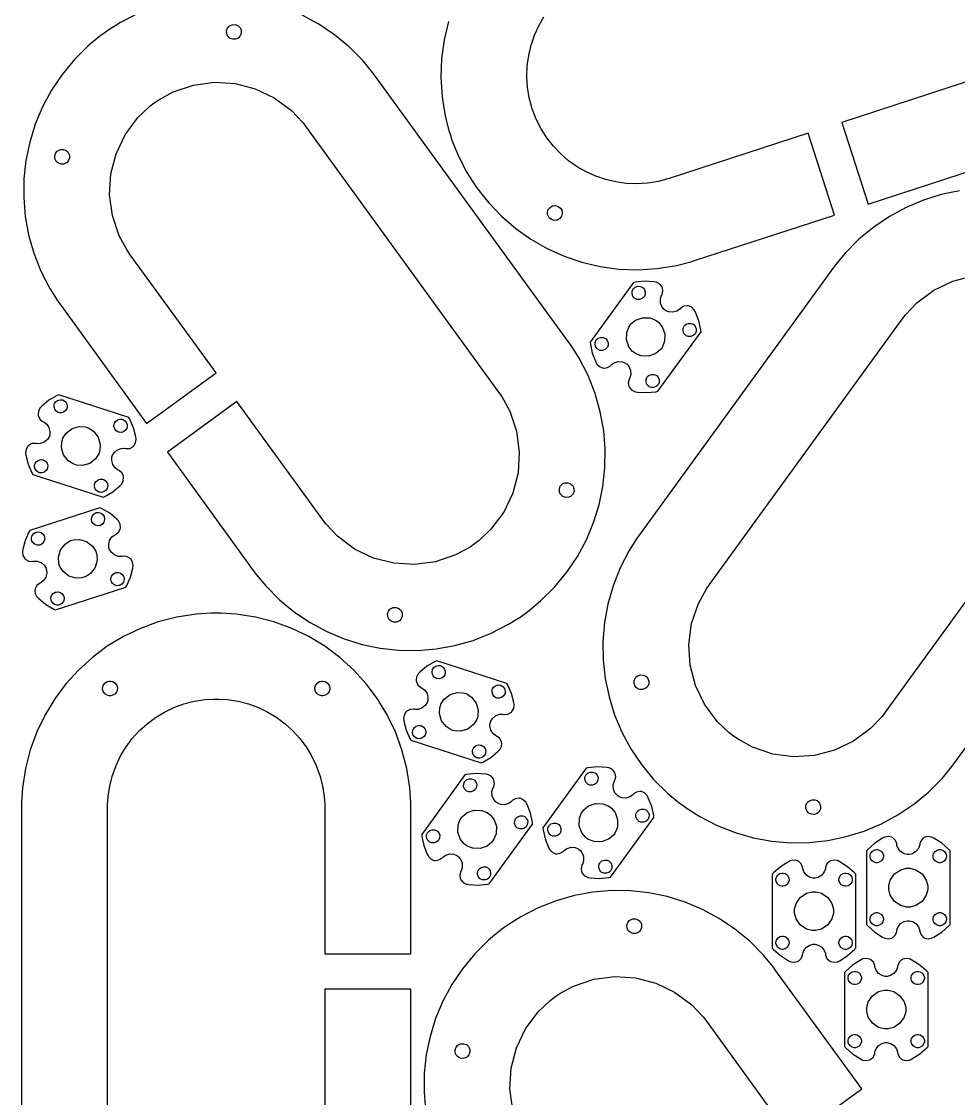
# Model space of a CAD drawing. Extents: x 0 to 47.8, y 0 to 94.9.
# Drawn here: x 0 to 13.24, y 57.05 to 72.27 of the extents above; entities that cross this region are included whole.
import ezdxf

# ---------------------------------------------------------------- set-up
doc = ezdxf.new("R2010")
doc.units = 0
doc.layers.get('0').update_dxf_attribs({"linetype": 'CONTINUOUS'})

msp = doc.modelspace()

# ---------------------------------------------------------------- linework, layer by layer
at = {"color": 0}
for points in [[(1.64404, 72.3793), (1.39865, 72.2525), (1.21973, 72.14), (1.16287, 72.0987), (1.10601, 72.0574), (0.943739, 71.9219), (0.747342, 71.7278), (0.573947, 71.5181), (0.423882, 71.2947), (0.297472, 71.0597), (0.195042, 70.815), (0.116808, 70.5625), (0.063151, 70.3042), (0.034342, 70.0418), (0.030707, 69.7775), (0.052517, 69.5131), (0.100152, 69.2506), (0.173828, 68.9918), (0.273926, 68.7387), (0.400717, 68.4933), (0.513183, 68.3144), (0.554525, 68.2575), (1.76828, 66.5868), (2.75125, 67.3011), (1.53749, 68.9717), (1.49203, 69.0343), (1.38086, 69.2403), (1.28385, 69.526), (1.24506, 69.8201), (1.26318, 70.114), (1.33681, 70.3993), (1.46457, 70.6669), (1.64507, 70.9088), (1.81446, 71.0703), (1.87706, 71.1157), (1.93961, 71.1612), (2.14561, 71.2724), (2.43132, 71.3693), (2.72542, 71.4082), (3.01942, 71.39), (3.30458, 71.3164), (3.57232, 71.1886), (3.81407, 71.0082), (3.97569, 70.8388), (4.02115, 70.7761), (6.74257, 67.0304), (6.78797, 66.9679), (6.89914, 66.7618), (6.99615, 66.4763), (7.03494, 66.1821), (7.01682, 65.8881), (6.94319, 65.6029), (6.81543, 65.3351), (6.63493, 65.0935), (6.46556, 64.9318), (6.403, 64.8864), (6.34044, 64.841), (6.13439, 64.7297), (5.84868, 64.6328), (5.55458, 64.594), (5.26064, 64.6121), (4.97542, 64.6857), (4.70768, 64.8135), (4.46593, 64.994), (4.30431, 65.1633), (4.2589, 65.226), (4.2589, 65.226), (3.04514, 66.8965), (2.06218, 66.1824), (3.27593, 64.5118), (3.31722, 64.4549), (3.45269, 64.2926), (3.64686, 64.0963), (3.85661, 63.9229), (4.07992, 63.7728), (4.31494, 63.6464), (4.55963, 63.5439), (4.81218, 63.4657), (5.07053, 63.4121), (5.33285, 63.3832), (5.59717, 63.3796), (5.86154, 63.4014), (6.12414, 63.449), (6.38286, 63.5228), (6.6359, 63.6228), (6.88129, 63.7496), (7.06028, 63.8621), (7.11714, 63.9033), (7.17399, 63.9447), (7.33621, 64.0801), (7.53267, 64.2743), (7.70606, 64.4842), (7.85607, 64.7074), (7.98247, 64.9424), (8.08496, 65.1871), (8.16319, 65.4396), (8.21685, 65.6979), (8.24567, 65.9603), (8.24929, 66.2246), (8.22749, 66.489), (8.17985, 66.7515), (8.10618, 67.0104), (8.00608, 67.2633), (7.87929, 67.5087), (7.76682, 67.6878), (7.72553, 67.7446), (5.00412, 71.4903), (4.96278, 71.5472), (4.82731, 71.7094), (4.63314, 71.9058), (4.42339, 72.0793), (4.20008, 72.2293), (3.96506, 72.3557)], [(6.03347, 72.2667), (5.97254, 72.0085), (5.93668, 71.744), (5.92681, 71.4751), (5.94379, 71.2036), (5.98856, 70.9311), (6.04021, 70.7261), (6.06196, 70.6592), (6.08365, 70.5924), (6.16233, 70.3962), (6.28635, 70.1494), (6.43224, 69.9197), (6.59825, 69.7081), (6.78267, 69.5151), (6.98372, 69.3421), (7.19971, 69.1897), (7.42888, 69.0588), (7.66943, 68.9504), (7.91971, 68.8651), (8.17796, 68.8043), (8.44233, 68.7683), (8.71121, 68.7585), (8.98281, 68.7756), (9.25538, 68.8203), (9.46035, 68.8719), (9.52718, 68.8936), (11.4911, 69.5318), (11.1157, 70.6872), (9.15175, 70.0492), (9.11442, 70.0371), (9, 70.0082), (8.84788, 69.9832), (8.69624, 69.9737), (8.54617, 69.9793), (8.3986, 69.9993), (8.25444, 70.0333), (8.11475, 70.0808), (7.98047, 70.1414), (7.8526, 70.2144), (7.73199, 70.2994), (7.61979, 70.3961), (7.51682, 70.5038), (7.42415, 70.6219), (7.34272, 70.7501), (7.27349, 70.8879), (7.2296, 70.9974), (7.2175, 71.0347), (7.20535, 71.0719), (7.17649, 71.1864), (7.15153, 71.3386), (7.14204, 71.4901), (7.14757, 71.6403), (7.16758, 71.7878), (7.20156, 71.9319), (7.24908, 72.0717), (7.30963, 72.206), (7.38271, 72.3339)], [(13.5551, 71.4799), (11.5912, 70.8418), (11.9666, 69.6863), (13.9306, 70.3244)], [(13.2571, 69.8739), (12.9987, 69.8203), (12.7462, 69.7421), (12.5015, 69.6396), (12.2665, 69.5132), (12.0432, 69.3631), (11.8334, 69.1897), (11.6393, 68.9933), (11.5038, 68.831), (11.4625, 68.7742), (8.74104, 65.0283), (8.69971, 64.9715), (8.58724, 64.7926), (8.46044, 64.5472), (8.3604, 64.2942), (8.28668, 64.0354), (8.2391, 63.7728), (8.21724, 63.5085), (8.22086, 63.2442), (8.24968, 62.9818), (8.30333, 62.7235), (8.38157, 62.471), (8.48406, 62.2263), (8.61046, 61.9913), (8.76053, 61.7679), (8.93386, 61.5582), (9.13032, 61.364), (9.29254, 61.2285), (9.34944, 61.1872), (9.40631, 61.1458), (9.58524, 61.0335), (9.83062, 60.9067), (10.0837, 60.8065), (10.3424, 60.7329), (10.605, 60.6853), (10.8694, 60.6635), (11.1337, 60.6671), (11.3961, 60.6958), (11.6544, 60.7494), (11.907, 60.8278), (12.1516, 60.9303), (12.3866, 61.0567), (12.6099, 61.2067), (12.8197, 61.38), (13.0139, 61.5765), (13.1493, 61.7387), (13.1907, 61.7956), (14.4044, 63.4662)], [(13.4215, 64.1803), (12.2077, 62.5097), (12.1622, 62.4472), (12.0006, 62.2778), (11.7589, 62.0972), (11.4912, 61.9694), (11.2059, 61.8958), (10.912, 61.8778), (10.6179, 61.9165), (10.3322, 62.0136), (10.1262, 62.1247), (10.0636, 62.1701), (10.001, 62.2156), (9.83165, 62.3772), (9.65115, 62.619), (9.52339, 62.8867), (9.44976, 63.1719), (9.43164, 63.4658), (9.47038, 63.76), (9.56739, 64.0457), (9.67854, 64.2517), (9.72401, 64.3143), (12.4455, 68.06), (12.4909, 68.1225), (12.6525, 68.2919), (12.8943, 68.4725), (13.162, 68.6001), (13.4472, 68.6739)], [(1.21549, 56.5283), (1.21549, 61.1583), (1.21549, 61.1976), (1.22342, 61.3153), (1.24664, 61.4678), (1.28445, 61.6149), (1.3361, 61.7558), (1.40072, 61.8901), (1.4776, 62.0167), (1.56597, 62.1349), (1.66504, 62.2437), (1.77403, 62.3429), (1.89225, 62.4312), (2.01878, 62.5082), (2.153, 62.5728), (2.294, 62.6244), (2.44108, 62.6622), (2.59353, 62.6854), (2.71121, 62.6933), (2.75049, 62.6933), (2.78971, 62.6933), (2.90739, 62.6854), (3.05985, 62.6622), (3.20692, 62.6244), (3.34799, 62.5728), (3.48215, 62.5082), (3.60867, 62.4312), (3.72689, 62.3429), (3.83589, 62.2437), (3.93494, 62.1349), (4.02333, 62.0167), (4.10021, 61.8901), (4.16482, 61.7558), (4.21647, 61.6149), (4.25429, 61.4678), (4.2775, 61.3153), (4.28549, 61.1976), (4.28549, 61.1583), (4.28549, 61.1583), (4.28549, 59.0933), (5.50049, 59.0933), (5.50049, 61.1583), (5.50049, 61.2286), (5.48628, 61.4396), (5.44461, 61.7126), (5.37685, 61.9761), (5.28435, 62.2288), (5.16857, 62.4692), (5.03082, 62.696), (4.8725, 62.9076), (4.69499, 63.1029), (4.49972, 63.2804), (4.28803, 63.4387), (4.06125, 63.5765), (3.82086, 63.6922), (3.56819, 63.7847), (3.30469, 63.8525), (3.03162, 63.8942), (2.82075, 63.9083), (2.75049, 63.9083), (2.68018, 63.9083), (2.46929, 63.8942), (2.19624, 63.8525), (1.93267, 63.7847), (1.68001, 63.6922), (1.43961, 63.5765), (1.21289, 63.4387), (1.00119, 63.2804), (0.805881, 63.1029), (0.628418, 62.9076), (0.470107, 62.696), (0.332357, 62.4692), (0.216581, 62.2288), (0.124078, 61.9761), (0.056315, 61.7126), (0.014649, 61.4396), (0.000488, 61.2286), (0.000488, 61.1583), (0.000488, 56.5283)], [(6.94151, 56.8908), (6.90272, 57.185), (6.92085, 57.4789), (6.99447, 57.764), (7.12224, 58.0318), (7.30274, 58.2736), (7.47211, 58.4351), (7.53472, 58.4806), (7.59728, 58.5261), (7.80328, 58.6372), (8.08897, 58.7342), (8.38308, 58.7731), (8.67708, 58.7549), (8.96224, 58.6812), (9.22999, 58.5535), (9.47174, 58.3731), (9.63336, 58.2036), (9.67882, 58.141), (9.67882, 58.141), (10.8926, 56.4704), (11.8755, 57.1846), (10.6618, 58.8551), (10.6204, 58.9121), (10.485, 59.0743), (10.2908, 59.2707), (10.0811, 59.4442), (9.85775, 59.5942), (9.62272, 59.7206), (9.37804, 59.8231), (9.12549, 59.9013), (8.86714, 59.9549), (8.60482, 59.9838), (8.3405, 59.9874), (8.07611, 59.9656), (7.81353, 59.9179), (7.55479, 59.8443), (7.30176, 59.7442), (7.05637, 59.6174), (6.87744, 59.5049), (6.82058, 59.4636), (6.76372, 59.4222), (6.60146, 59.2868), (6.405, 59.0926), (6.23161, 58.8829), (6.0816, 58.6596), (5.95518, 58.4246), (5.85271, 58.1799), (5.77447, 57.9274), (5.72081, 57.6689), (5.692, 57.4067), (5.68837, 57.1424), (5.71018, 56.8779)], [(5.50049, 56.5283), (5.50049, 58.5933), (4.28549, 58.5933), (4.28549, 56.5283)]]:
    msp.add_lwpolyline(points, dxfattribs=at)
for points in [[(2.91749, 72.0571), (2.91146, 72.0654), (2.90007, 72.095), (2.89865, 72.1353), (2.91243, 72.1731), (2.9324, 72.1978), (2.94069, 72.2037), (2.94894, 72.2097), (2.97857, 72.2211), (3.01882, 72.2225), (3.05664, 72.2087), (3.08132, 72.1887), (3.08735, 72.1806), (3.09332, 72.1722), (3.10465, 72.1426), (3.10607, 72.1024), (3.09233, 72.0646), (3.07238, 72.0399), (3.06413, 72.0339), (3.05583, 72.0279), (3.02621, 72.0165), (2.98594, 72.0151), (2.94814, 72.0289), (2.92344, 72.0489), (2.91749, 72.0571)], [(0.490397, 70.2937), (0.484375, 70.3021), (0.473036, 70.3317), (0.471625, 70.3718), (0.485406, 70.4097), (0.505371, 70.4344), (0.513618, 70.4404), (0.521864, 70.4464), (0.55154, 70.4578), (0.591743, 70.4592), (0.629611, 70.4454), (0.654297, 70.4254), (0.660319, 70.4172), (0.666287, 70.4089), (0.677626, 70.3793), (0.679036, 70.339), (0.665256, 70.3012), (0.645344, 70.2765), (0.637099, 70.2704), (0.628797, 70.2644), (0.599175, 70.2532), (0.558919, 70.2518), (0.521104, 70.2656), (0.496365, 70.2854), (0.490397, 70.2937)], [(7.57081, 69.4619), (7.56108, 69.4587), (7.52935, 69.4571), (7.49067, 69.4682), (7.45899, 69.4931), (7.44168, 69.5196), (7.43853, 69.5293), (7.43533, 69.539), (7.43371, 69.5707), (7.44476, 69.6094), (7.46957, 69.6411), (7.49621, 69.6585), (7.50592, 69.6617), (7.51563, 69.6647), (7.54731, 69.6664), (7.58604, 69.6553), (7.61774, 69.6306), (7.6351, 69.6039), (7.63824, 69.5942), (7.64139, 69.5844), (7.64301, 69.5528), (7.63189, 69.5142), (7.6071, 69.4824), (7.58051, 69.465), (7.57081, 69.4619)], [(8.59147, 67.2204), (8.58649, 67.2117), (8.57525, 67.1638), (8.58262, 67.1151), (8.58692, 67.106), (8.59115, 67.0968), (8.62369, 67.06), (8.66754, 67.0376), (8.67751, 67.0358), (8.70356, 67.0311), (8.83501, 67.0229), (8.9661, 67.036), (8.99197, 67.0417), (9.60428, 67.8844), (9.60178, 67.9108), (9.57363, 68.0396), (9.52522, 68.1621), (9.51264, 68.1853), (9.50782, 68.1942), (9.4731, 68.2292), (9.428, 68.2486), (9.41797, 68.2499), (9.40793, 68.2511), (9.35943, 68.2431), (9.31733, 68.2176), (9.31054, 68.2101), (9.30063, 68.1993), (9.26269, 68.1742), (9.20697, 68.1582), (9.14908, 68.1626), (9.10699, 68.1797), (9.09511, 68.1883), (9.08317, 68.1971), (9.05399, 68.2319), (9.03179, 68.2854), (9.02979, 68.3435), (9.04199, 68.3872), (9.04926, 68.4), (9.05419, 68.4088), (9.06537, 68.4567), (9.05806, 68.5053), (9.05382, 68.5144), (9.04953, 68.5236), (9.01699, 68.5606), (8.97314, 68.5828), (8.96322, 68.5846), (8.93718, 68.5893), (8.80561, 68.5975), (8.67453, 68.5844), (8.64871, 68.5786), (8.03646, 67.736), (8.03896, 67.7096), (8.06706, 67.581), (8.1154, 67.4583), (8.12804, 67.4351), (8.13282, 67.4262), (8.16754, 67.3914), (8.21268, 67.3718), (8.22271, 67.3706), (8.23275, 67.3693), (8.28125, 67.3774), (8.32335, 67.4028), (8.33018, 67.4103), (8.34006, 67.4211), (8.37799, 67.4462), (8.43375, 67.4624), (8.4916, 67.4578), (8.53369, 67.4407), (8.54562, 67.4321), (8.55751, 67.4235), (8.58669, 67.3886), (8.60889, 67.335), (8.61089, 67.2771), (8.59868, 67.2332), (8.59147, 67.2204)], [(8.79764, 68.3772), (8.79226, 68.3699), (8.77018, 68.3521), (8.73643, 68.3399), (8.70053, 68.3411), (8.67404, 68.3513), (8.66672, 68.3565), (8.65935, 68.3619), (8.6415, 68.384), (8.62924, 68.4178), (8.63049, 68.4536), (8.64063, 68.4801), (8.646, 68.4875), (8.65132, 68.4949), (8.67339, 68.5126), (8.70714, 68.525), (8.74306, 68.5237), (8.76953, 68.5136), (8.77692, 68.5082), (8.78424, 68.5029), (8.80208, 68.4808), (8.81435, 68.4471), (8.8131, 68.4111), (8.80296, 68.3847), (8.79764, 68.3772)], [(9.04286, 67.6486), (9.02713, 67.6269), (8.9624, 67.5747), (8.86333, 67.5386), (8.75797, 67.5424), (8.68033, 67.5721), (8.65875, 67.5878), (8.63704, 67.6035), (8.58479, 67.6682), (8.54872, 67.7672), (8.5524, 67.8725), (8.58214, 67.9501), (8.59788, 67.9718), (8.61361, 67.9935), (8.67828, 68.0458), (8.77729, 68.0818), (8.88265, 68.0782), (8.96029, 68.0485), (8.98199, 68.0328), (9.00364, 68.0171), (9.05588, 67.9524), (9.09196, 67.8532), (9.08826, 67.7479), (9.05854, 67.6703), (9.04286, 67.6486)], [(9.51833, 67.8536), (9.51297, 67.8463), (9.49094, 67.8285), (9.45719, 67.8163), (9.42122, 67.8175), (9.39475, 67.8276), (9.38743, 67.8329), (9.38004, 67.8383), (9.36219, 67.8604), (9.34993, 67.8942), (9.35118, 67.93), (9.36133, 67.9565), (9.36669, 67.9639), (9.37201, 67.9713), (9.3941, 67.989), (9.42785, 68.0014), (9.46376, 68.0001), (9.49024, 67.99), (9.49761, 67.9846), (9.50493, 67.9793), (9.52279, 67.9572), (9.53504, 67.9235), (9.53381, 67.8875), (9.52365, 67.8611), (9.51833, 67.8536)], [(8.27403, 67.6565), (8.26867, 67.6492), (8.24658, 67.6314), (8.21283, 67.6192), (8.17692, 67.6204), (8.15044, 67.6306), (8.14312, 67.6358), (8.13574, 67.6412), (8.11789, 67.6633), (8.10558, 67.6971), (8.10682, 67.7329), (8.11697, 67.7594), (8.12235, 67.7668), (8.12765, 67.7742), (8.14974, 67.7919), (8.18349, 67.8043), (8.21946, 67.8031), (8.24593, 67.7929), (8.25331, 67.7875), (8.26064, 67.7822), (8.27849, 67.7601), (8.29075, 67.7264), (8.2895, 67.6904), (8.27935, 67.6639), (8.27403, 67.6565)], [(8.99474, 67.1329), (8.98936, 67.1256), (8.96729, 67.1078), (8.93354, 67.0956), (8.89763, 67.0967), (8.87115, 67.1069), (8.86382, 67.1122), (8.85644, 67.1175), (8.8386, 67.1396), (8.82628, 67.1733), (8.82753, 67.2093), (8.83768, 67.2358), (8.84304, 67.2432), (8.84836, 67.2506), (8.87044, 67.2683), (8.90419, 67.2807), (8.94015, 67.2794), (8.96664, 67.2693), (8.97401, 67.2639), (8.98133, 67.2586), (8.99918, 67.2365), (9.01144, 67.2028), (9.01019, 67.1668), (9.00006, 67.1404), (8.99474, 67.1329)], [(1.4706, 66.2333), (1.48047, 66.2314), (1.52946, 66.2356), (1.57346, 66.2575), (1.58089, 66.2644), (1.58826, 66.2712), (1.61328, 66.3136), (1.62082, 66.3622), (1.61951, 66.3722), (1.61604, 66.3985), (1.58311, 66.5261), (1.53022, 66.6467), (1.51676, 66.6694), (0.526096, 66.9914), (0.50179, 66.9808), (0.388075, 66.9143), (0.286513, 66.8304), (0.268283, 66.8113), (0.261285, 66.8039), (0.238878, 66.7601), (0.234213, 66.7112), (0.236165, 66.7013), (0.238064, 66.6914), (0.260688, 66.6478), (0.297906, 66.6156), (0.307129, 66.6114), (0.320475, 66.6053), (0.356065, 66.5771), (0.388564, 66.529), (0.402126, 66.4725), (0.398926, 66.4272), (0.394422, 66.4132), (0.389865, 66.3993), (0.365776, 66.3607), (0.321669, 66.3231), (0.26709, 66.3032), (0.221679, 66.3012), (0.207303, 66.3042), (0.197374, 66.3062), (0.148383, 66.3021), (0.104438, 66.2801), (0.097059, 66.2732), (0.089627, 66.2662), (0.064616, 66.224), (0.05702, 66.1754), (0.058377, 66.1653), (0.061849, 66.1392), (0.094781, 66.0115), (0.147624, 65.8908), (0.161133, 65.8681), (1.1518, 65.5461), (1.17605, 65.5567), (1.28977, 65.6233), (1.39139, 65.7071), (1.40967, 65.7263), (1.41661, 65.7336), (1.43901, 65.7774), (1.44368, 65.8264), (1.44179, 65.8362), (1.43983, 65.8463), (1.41715, 65.8899), (1.37994, 65.9221), (1.37077, 65.9262), (1.35737, 65.9324), (1.32178, 65.9606), (1.28933, 66.0086), (1.27577, 66.065), (1.27892, 66.1104), (1.28348, 66.1243), (1.28798, 66.1383), (1.31207, 66.1769), (1.35623, 66.2146), (1.41075, 66.2344), (1.45617, 66.2364), (1.4706, 66.2333)], [(0.581922, 66.9192), (0.590549, 66.9164), (0.614312, 66.901), (0.636501, 66.8726), (0.646376, 66.8381), (0.644911, 66.8097), (0.642144, 66.8011), (0.639324, 66.7924), (0.623807, 66.7686), (0.59554, 66.7465), (0.560981, 66.7367), (0.532661, 66.7381), (0.524035, 66.7408), (0.515354, 66.7437), (0.49159, 66.7592), (0.469401, 66.7875), (0.459526, 66.8221), (0.460992, 66.8504), (0.463813, 66.859), (0.466581, 66.8676), (0.482096, 66.8914), (0.510417, 66.9136), (0.544922, 66.9235), (0.573242, 66.9221), (0.581922, 66.9192)], [(1.42919, 66.6439), (1.43782, 66.6411), (1.46158, 66.6257), (1.48372, 66.5974), (1.4936, 66.5628), (1.49214, 66.5344), (1.48936, 66.5258), (1.48654, 66.5171), (1.47103, 66.4933), (1.44276, 66.4713), (1.40821, 66.4614), (1.37988, 66.4628), (1.37126, 66.4656), (1.36258, 66.4685), (1.33881, 66.4839), (1.31668, 66.5122), (1.3068, 66.5468), (1.30827, 66.5751), (1.31109, 66.5837), (1.31386, 66.5924), (1.32932, 66.6161), (1.35764, 66.6383), (1.39219, 66.6482), (1.42051, 66.6468), (1.42919, 66.6439)], [(0.923936, 66.5303), (0.949328, 66.5221), (1.01904, 66.4767), (1.08393, 66.3936), (1.11296, 66.2924), (1.10872, 66.2093), (1.10048, 66.1838), (1.09218, 66.1583), (1.04682, 66.0888), (0.963758, 66.0237), (0.862414, 65.9947), (0.779351, 65.999), (0.753961, 66.0072), (0.728461, 66.0156), (0.6588, 66.0608), (0.593912, 66.1439), (0.564888, 66.2453), (0.569119, 66.3283), (0.577419, 66.3538), (0.585667, 66.3792), (0.631022, 66.4489), (0.714085, 66.5139), (0.815429, 66.5429), (0.898492, 66.5386), (0.923936, 66.5303)], [(0.30664, 66.0719), (0.315267, 66.0692), (0.339031, 66.0538), (0.361219, 66.0254), (0.371094, 65.9908), (0.369629, 65.9625), (0.366863, 65.9539), (0.36404, 65.9451), (0.348525, 65.9214), (0.320258, 65.8993), (0.285699, 65.8894), (0.257379, 65.8908), (0.248753, 65.8936), (0.240072, 65.8965), (0.216308, 65.9119), (0.194119, 65.9403), (0.184244, 65.9749), (0.18571, 66.0032), (0.188531, 66.0118), (0.191351, 66.0204), (0.206814, 66.0442), (0.235135, 66.0664), (0.26964, 66.0763), (0.29796, 66.0747), (0.30664, 66.0719)], [(1.15392, 65.7967), (1.16254, 65.7939), (1.18631, 65.7785), (1.20844, 65.7501), (1.21832, 65.7156), (1.21685, 65.6872), (1.21408, 65.6786), (1.21126, 65.6699), (1.19575, 65.6461), (1.16748, 65.624), (1.13292, 65.6142), (1.1046, 65.6156), (1.09598, 65.6183), (1.08729, 65.6213), (1.06353, 65.6367), (1.0414, 65.665), (1.03152, 65.6996), (1.03299, 65.7279), (1.03581, 65.7365), (1.03857, 65.7451), (1.05404, 65.7689), (1.08236, 65.7911), (1.11692, 65.801), (1.14524, 65.7994), (1.15392, 65.7967)], [(7.61974, 65.5849), (7.61372, 65.5932), (7.60237, 65.6228), (7.60097, 65.6631), (7.61475, 65.7008), (7.63465, 65.7257), (7.64296, 65.7317), (7.65121, 65.7376), (7.68083, 65.749), (7.72108, 65.7504), (7.7589, 65.7367), (7.78364, 65.7167), (7.78965, 65.7083), (7.79562, 65.7001), (7.80697, 65.6704), (7.80838, 65.6303), (7.7946, 65.5924), (7.77463, 65.5678), (7.76639, 65.5617), (7.75808, 65.5557), (7.72846, 65.5444), (7.68826, 65.5429), (7.65039, 65.5568), (7.62571, 65.5767), (7.61974, 65.5849)], [(0.263618, 64.3322), (0.254394, 64.3281), (0.217176, 64.2958), (0.194553, 64.2522), (0.192654, 64.2424), (0.190701, 64.2324), (0.195313, 64.1835), (0.217719, 64.1397), (0.224718, 64.1324), (0.242947, 64.1132), (0.344564, 64.0293), (0.458279, 63.9628), (0.482585, 63.9522), (1.47325, 64.2742), (1.48671, 64.2969), (1.53961, 64.4176), (1.57254, 64.5451), (1.57601, 64.5714), (1.57731, 64.5814), (1.56976, 64.63), (1.54471, 64.6724), (1.53733, 64.6793), (1.52989, 64.6861), (1.48594, 64.7082), (1.43696, 64.7124), (1.42708, 64.7103), (1.41265, 64.7074), (1.36724, 64.7093), (1.31272, 64.7292), (1.26855, 64.7668), (1.24447, 64.8053), (1.23996, 64.8193), (1.23541, 64.8333), (1.23221, 64.8786), (1.24577, 64.935), (1.27827, 64.9832), (1.31386, 65.0114), (1.32726, 65.0174), (1.33643, 65.0217), (1.37364, 65.0539), (1.39626, 65.0975), (1.39822, 65.1074), (1.40012, 65.1174), (1.39551, 65.1663), (1.3731, 65.21), (1.36616, 65.2174), (1.34787, 65.2365), (1.24626, 65.3204), (1.13254, 65.3869), (1.10829, 65.3974), (0.117622, 65.0756), (0.104112, 65.0528), (0.051215, 64.9321), (0.018338, 64.8046), (0.014865, 64.7783), (0.013509, 64.7683), (0.021105, 64.7197), (0.046115, 64.6774), (0.053548, 64.6704), (0.060927, 64.6636), (0.104872, 64.6415), (0.153863, 64.6374), (0.163792, 64.6394), (0.178168, 64.6424), (0.223579, 64.6404), (0.278157, 64.6206), (0.322265, 64.5829), (0.346354, 64.5444), (0.350911, 64.5304), (0.355414, 64.5164), (0.358615, 64.4711), (0.345053, 64.4147), (0.312554, 64.3667), (0.276964, 64.3383), (0.263618, 64.3322)], [(1.11041, 65.1469), (1.10173, 65.1442), (1.07341, 65.1428), (1.03885, 65.1526), (1.01052, 65.1747), (0.995008, 65.1985), (0.992242, 65.2071), (0.989421, 65.2158), (0.987956, 65.2442), (0.997885, 65.2787), (1.02002, 65.3071), (1.04378, 65.3225), (1.05246, 65.3253), (1.06109, 65.3281), (1.08941, 65.3296), (1.12397, 65.3197), (1.15223, 65.2975), (1.16775, 65.2737), (1.17057, 65.2651), (1.17334, 65.2564), (1.1748, 65.2282), (1.16493, 65.1936), (1.1428, 65.1653), (1.11903, 65.1499), (1.11041, 65.1469)], [(0.263129, 64.8717), (0.254449, 64.8689), (0.226129, 64.8675), (0.191624, 64.8774), (0.163303, 64.8994), (0.147786, 64.9232), (0.145019, 64.9318), (0.142199, 64.9406), (0.140733, 64.9689), (0.150608, 65.0033), (0.172743, 65.0317), (0.196506, 65.0471), (0.205186, 65.05), (0.213812, 65.0528), (0.242133, 65.0543), (0.276693, 65.0444), (0.305012, 65.0222), (0.320529, 64.9985), (0.323351, 64.9899), (0.326118, 64.9811), (0.327582, 64.9529), (0.317708, 64.9183), (0.295518, 64.89), (0.271756, 64.8744), (0.263129, 64.8717)], [(0.880425, 64.4133), (0.854981, 64.405), (0.771918, 64.4008), (0.670574, 64.4299), (0.587511, 64.4947), (0.542156, 64.5644), (0.533908, 64.5899), (0.525608, 64.6153), (0.521376, 64.6983), (0.550401, 64.7997), (0.615289, 64.8828), (0.685004, 64.9281), (0.710449, 64.9364), (0.735894, 64.9447), (0.818901, 64.9489), (0.920247, 64.9199), (1.00331, 64.855), (1.04867, 64.7853), (1.05697, 64.7599), (1.06521, 64.7344), (1.06944, 64.6514), (1.04042, 64.55), (0.975532, 64.4669), (0.905871, 64.4217), (0.880425, 64.4133)], [(1.38569, 64.2997), (1.37701, 64.2969), (1.34869, 64.2954), (1.31413, 64.3053), (1.28581, 64.3275), (1.27034, 64.3513), (1.26758, 64.3599), (1.26476, 64.3686), (1.26329, 64.3969), (1.27317, 64.4314), (1.2953, 64.4597), (1.31907, 64.4753), (1.32775, 64.4781), (1.33637, 64.4808), (1.36469, 64.4824), (1.39925, 64.4725), (1.42751, 64.4503), (1.44303, 64.4265), (1.44586, 64.4179), (1.44863, 64.4092), (1.45008, 64.381), (1.44021, 64.3464), (1.41808, 64.3181), (1.39432, 64.3025), (1.38569, 64.2997)], [(0.538411, 64.0244), (0.529731, 64.0215), (0.501411, 64.0201), (0.466906, 64.03), (0.438585, 64.0522), (0.423068, 64.076), (0.420301, 64.0846), (0.417481, 64.0933), (0.416015, 64.1217), (0.42589, 64.1561), (0.448079, 64.1844), (0.471843, 64.2), (0.480524, 64.2028), (0.48915, 64.2056), (0.517469, 64.2071), (0.552029, 64.1972), (0.580296, 64.175), (0.595811, 64.1513), (0.598633, 64.1425), (0.6014, 64.1339), (0.602865, 64.1056), (0.59299, 64.071), (0.570801, 64.0428), (0.547037, 64.0272), (0.538411, 64.0244)], [(5.19271, 63.8215), (5.18668, 63.8299), (5.17535, 63.8594), (5.17393, 63.8997), (5.18767, 63.9375), (5.20763, 63.9624), (5.21593, 63.9682), (5.22418, 63.9743), (5.25379, 63.9856), (5.29406, 63.9871), (5.33187, 63.9732), (5.35656, 63.9533), (5.36257, 63.945), (5.36854, 63.9368), (5.37993, 63.9071), (5.38135, 63.8668), (5.36757, 63.829), (5.3476, 63.8043), (5.33936, 63.7983), (5.33106, 63.7924), (5.30143, 63.781), (5.26118, 63.7796), (5.22336, 63.7933), (5.19868, 63.8133), (5.19271, 63.8215)], [(5.54986, 62.5482), (5.53993, 62.5503), (5.49094, 62.5461), (5.447, 62.524), (5.43961, 62.5172), (5.43218, 62.5103), (5.40717, 62.4681), (5.39958, 62.4194), (5.40093, 62.4093), (5.4044, 62.3832), (5.43728, 62.2556), (5.49018, 62.1349), (5.50369, 62.1121), (6.49436, 61.7901), (6.51861, 61.8007), (6.63232, 61.8672), (6.73394, 61.9511), (6.75222, 61.9703), (6.75917, 61.9776), (6.78157, 62.0214), (6.78618, 62.0704), (6.78429, 62.0803), (6.78233, 62.0901), (6.75971, 62.1339), (6.7225, 62.166), (6.71332, 62.1701), (6.69993, 62.1764), (6.66433, 62.2046), (6.63183, 62.2526), (6.61828, 62.309), (6.62147, 62.3544), (6.62603, 62.3683), (6.63053, 62.3824), (6.65462, 62.4208), (6.69879, 62.4586), (6.75331, 62.4783), (6.79872, 62.4803), (6.81315, 62.4774), (6.82303, 62.4753), (6.87201, 62.4794), (6.91596, 62.5015), (6.92339, 62.5085), (6.93078, 62.5153), (6.95583, 62.5576), (6.96338, 62.6062), (6.96208, 62.6163), (6.95861, 62.6425), (6.92567, 62.7701), (6.87278, 62.8907), (6.85932, 62.9135), (5.86865, 63.2354), (5.84435, 63.2249), (5.73063, 63.1583), (5.62901, 63.0744), (5.61079, 63.0553), (5.60379, 63.0479), (5.58138, 63.0042), (5.57676, 62.9553), (5.57872, 62.9453), (5.58062, 62.9354), (5.60325, 62.8918), (5.64046, 62.8596), (5.64968, 62.8554), (5.66303, 62.8493), (5.69862, 62.821), (5.73112, 62.7729), (5.74468, 62.7165), (5.74149, 62.6713), (5.73699, 62.6572), (5.73242, 62.6433), (5.70833, 62.6047), (5.66422, 62.5671), (5.60965, 62.5472), (5.56424, 62.5453), (5.54986, 62.5482)], [(5.86654, 62.9849), (5.85786, 62.9878), (5.8341, 63.0032), (5.81196, 63.0315), (5.80208, 63.0661), (5.80354, 63.0944), (5.80637, 63.1031), (5.80919, 63.1117), (5.82465, 63.1354), (5.85297, 63.1576), (5.88747, 63.1675), (5.91581, 63.166), (5.92449, 63.1632), (5.93311, 63.1604), (5.95687, 63.1449), (5.97906, 63.1165), (5.98893, 63.0821), (5.98753, 63.0538), (5.98469, 63.0451), (5.98188, 63.0365), (5.96636, 63.0126), (5.93804, 62.9906), (5.90349, 62.9807), (5.87517, 62.9821), (5.86654, 62.9849)], [(8.84685, 62.8687), (8.84082, 62.8606), (8.81614, 62.8406), (8.77832, 62.8268), (8.73807, 62.8282), (8.70844, 62.8396), (8.70019, 62.8456), (8.69189, 62.8515), (8.67193, 62.8762), (8.65821, 62.914), (8.65961, 62.9543), (8.67096, 62.9839), (8.67697, 62.9922), (8.68294, 63.0004), (8.70762, 63.0204), (8.7455, 63.0342), (8.78569, 63.0328), (8.81532, 63.0214), (8.82363, 63.0154), (8.83188, 63.0094), (8.85183, 62.9847), (8.86561, 62.9469), (8.86421, 62.9067), (8.85281, 62.8771), (8.84685, 62.8687)], [(1.35547, 62.8433), (1.35547, 62.8332), (1.34717, 62.8025), (1.32471, 62.7692), (1.29134, 62.7467), (1.26069, 62.7383), (1.25049, 62.7383), (1.24023, 62.7383), (1.20958, 62.7467), (1.17622, 62.7692), (1.1537, 62.8025), (1.14545, 62.8332), (1.14545, 62.8433), (1.14545, 62.8536), (1.1537, 62.8843), (1.17622, 62.9176), (1.20958, 62.9401), (1.24023, 62.9483), (1.25049, 62.9483), (1.26069, 62.9483), (1.29134, 62.9401), (1.32471, 62.9176), (1.34717, 62.8843), (1.35547, 62.8536), (1.35547, 62.8433)], [(4.35547, 62.8433), (4.35547, 62.8332), (4.34717, 62.8025), (4.32471, 62.7692), (4.29135, 62.7467), (4.26069, 62.7383), (4.25049, 62.7383), (4.24024, 62.7383), (4.20958, 62.7467), (4.17622, 62.7692), (4.15369, 62.8025), (4.14546, 62.8332), (4.14546, 62.8433), (4.14546, 62.8536), (4.15369, 62.8843), (4.17622, 62.9176), (4.20958, 62.9401), (4.24024, 62.9483), (4.25049, 62.9483), (4.26069, 62.9483), (4.29135, 62.9401), (4.32471, 62.9176), (4.34717, 62.8843), (4.35547, 62.8536), (4.35547, 62.8433)], [(6.71382, 62.7096), (6.70514, 62.7125), (6.68137, 62.7279), (6.65924, 62.7563), (6.64936, 62.7908), (6.65082, 62.8192), (6.65365, 62.8278), (6.65642, 62.8364), (6.67188, 62.8601), (6.70019, 62.8824), (6.73475, 62.8922), (6.76307, 62.8907), (6.77175, 62.8879), (6.78039, 62.8851), (6.80414, 62.8696), (6.82628, 62.8412), (6.83615, 62.8068), (6.83475, 62.7785), (6.83192, 62.7699), (6.8291, 62.7611), (6.81358, 62.7374), (6.78532, 62.7153), (6.75076, 62.7054), (6.72244, 62.7068), (6.71382, 62.7096)], [(6.09651, 62.2512), (6.07101, 62.2596), (6.00136, 62.3049), (5.93647, 62.3879), (5.90744, 62.4893), (5.91168, 62.5724), (5.91997, 62.5978), (5.92822, 62.6232), (5.97358, 62.6929), (6.05664, 62.7578), (6.15799, 62.7868), (6.24104, 62.7826), (6.2665, 62.7743), (6.29189, 62.7661), (6.3616, 62.7207), (6.42649, 62.6376), (6.45551, 62.5362), (6.45128, 62.4532), (6.44303, 62.4278), (6.43474, 62.4024), (6.38938, 62.3326), (6.30632, 62.2678), (6.20497, 62.2387), (6.1219, 62.2431), (6.09651, 62.2512)], [(5.59125, 62.1376), (5.58257, 62.1404), (5.55881, 62.156), (5.53668, 62.1843), (5.52681, 62.2188), (5.52826, 62.2471), (5.53108, 62.2557), (5.53386, 62.2644), (5.54937, 62.2882), (5.57769, 62.3104), (5.61219, 62.3203), (5.64051, 62.3188), (5.64919, 62.316), (5.65782, 62.3132), (5.68158, 62.2976), (5.70372, 62.2693), (5.71365, 62.2349), (5.71218, 62.2065), (5.70942, 62.1979), (5.7066, 62.1893), (5.69108, 62.1654), (5.66276, 62.1433), (5.62819, 62.1335), (5.59988, 62.1349), (5.59125, 62.1376)], [(6.43853, 61.8624), (6.42985, 61.8651), (6.40608, 61.8807), (6.38396, 61.909), (6.37403, 61.9435), (6.37549, 61.9718), (6.37831, 61.9804), (6.38108, 61.9892), (6.3966, 62.0129), (6.42492, 62.0351), (6.45947, 62.045), (6.48779, 62.0435), (6.49647, 62.0407), (6.5051, 62.0379), (6.52886, 62.0224), (6.551, 61.994), (6.56087, 61.9596), (6.5594, 61.9312), (6.55664, 61.9225), (6.55382, 61.9139), (6.53831, 61.8901), (6.51004, 61.8681), (6.47547, 61.8582), (6.44715, 61.8596), (6.43853, 61.8624)], [(6.21039, 60.2629), (6.2054, 60.254), (6.19417, 60.2061), (6.20156, 60.1575), (6.20583, 60.1483), (6.21007, 60.1392), (6.24262, 60.1024), (6.28646, 60.0801), (6.29644, 60.0783), (6.32249, 60.0735), (6.45394, 60.0654), (6.58507, 60.0783), (6.61094, 60.0842), (7.22319, 60.9268), (7.22071, 60.9532), (7.19254, 61.0819), (7.14415, 61.2044), (7.13157, 61.2278), (7.12674, 61.2367), (7.09201, 61.2715), (7.04693, 61.2911), (7.03689, 61.2922), (7.02686, 61.2935), (6.97835, 61.2854), (6.93625, 61.26), (6.92947, 61.2525), (6.91954, 61.2417), (6.88162, 61.2165), (6.8259, 61.2006), (6.76801, 61.2051), (6.72592, 61.2222), (6.71403, 61.2307), (6.7021, 61.2394), (6.6729, 61.2743), (6.65072, 61.3279), (6.64871, 61.3858), (6.66092, 61.4296), (6.66818, 61.4424), (6.67318, 61.4511), (6.68435, 61.499), (6.67697, 61.5476), (6.67275, 61.5568), (6.66846, 61.566), (6.6359, 61.6029), (6.59207, 61.6251), (6.58214, 61.6269), (6.5561, 61.6318), (6.42453, 61.6399), (6.29346, 61.6269), (6.26764, 61.6211), (5.65539, 60.7783), (5.65788, 60.7521), (5.68599, 60.6233), (5.73432, 60.5007), (5.74696, 60.4775), (5.75174, 60.4686), (5.78646, 60.4338), (5.8316, 60.4142), (5.84164, 60.4129), (5.85167, 60.4118), (5.90018, 60.4199), (5.94228, 60.4453), (5.94911, 60.4526), (5.95899, 60.4636), (5.9969, 60.4886), (6.05268, 60.5047), (6.11051, 60.5001), (6.15261, 60.4832), (6.16456, 60.4744), (6.17638, 60.4658), (6.20562, 60.4311), (6.22781, 60.3775), (6.22982, 60.3194), (6.21761, 60.2757), (6.21039, 60.2629)], [(7.92443, 60.3574), (7.91943, 60.3486), (7.90821, 60.3007), (7.91558, 60.2521), (7.91986, 60.2429), (7.9241, 60.2338), (7.95665, 60.1969), (8.00049, 60.1746), (8.01047, 60.1728), (8.03651, 60.1681), (8.16797, 60.1599), (8.29904, 60.1729), (8.32493, 60.1788), (8.93722, 61.0214), (8.93474, 61.0478), (8.90657, 61.1765), (8.85818, 61.299), (8.8456, 61.3222), (8.84076, 61.3311), (8.80604, 61.3661), (8.76096, 61.3856), (8.75092, 61.3868), (8.74089, 61.3881), (8.69239, 61.38), (8.65028, 61.3546), (8.6435, 61.3471), (8.63357, 61.3362), (8.59565, 61.3111), (8.53993, 61.2951), (8.48204, 61.2996), (8.43994, 61.3167), (8.42806, 61.3253), (8.41613, 61.334), (8.38693, 61.3687), (8.36475, 61.4224), (8.36274, 61.4804), (8.37494, 61.5242), (8.38222, 61.5369), (8.38715, 61.5457), (8.39833, 61.5936), (8.391, 61.6422), (8.38678, 61.6514), (8.38249, 61.6606), (8.34993, 61.6974), (8.3061, 61.7197), (8.29617, 61.7215), (8.27012, 61.7264), (8.13857, 61.7344), (8.00749, 61.7214), (7.98167, 61.7156), (7.36942, 60.8729), (7.3719, 60.8465), (7.40001, 60.7179), (7.44835, 60.5953), (7.46099, 60.5721), (7.46576, 60.5632), (7.50049, 60.5283), (7.54562, 60.5087), (7.55567, 60.5075), (7.56569, 60.5063), (7.61421, 60.5143), (7.65631, 60.5397), (7.66314, 60.5472), (7.67301, 60.5581), (7.71094, 60.5832), (7.76671, 60.5992), (7.82454, 60.5947), (7.86664, 60.5776), (7.87858, 60.569), (7.89046, 60.5604), (7.91965, 60.5256), (7.94185, 60.4719), (7.94385, 60.4139), (7.93164, 60.3701), (7.92443, 60.3574)], [(8.13058, 61.5142), (8.12522, 61.5068), (8.10314, 61.489), (8.06939, 61.4768), (8.03347, 61.4781), (8.007, 61.4882), (7.99968, 61.4935), (7.99229, 61.4989), (7.97444, 61.521), (7.96218, 61.5547), (7.96343, 61.5906), (7.97358, 61.6171), (7.97894, 61.6244), (7.98426, 61.6318), (8.00635, 61.6496), (8.0401, 61.6619), (8.07601, 61.6607), (8.10249, 61.6506), (8.10986, 61.6451), (8.11719, 61.6399), (8.13504, 61.6178), (8.14729, 61.584), (8.14606, 61.5481), (8.1359, 61.5215), (8.13058, 61.5142)], [(6.41656, 61.4196), (6.41118, 61.4122), (6.38917, 61.3944), (6.35542, 61.3822), (6.31944, 61.3835), (6.29297, 61.3936), (6.28564, 61.3989), (6.27826, 61.4043), (6.26042, 61.4264), (6.24815, 61.4601), (6.2494, 61.4961), (6.25956, 61.5226), (6.26492, 61.5299), (6.27024, 61.5372), (6.29232, 61.5551), (6.32607, 61.5674), (6.36199, 61.5661), (6.38846, 61.556), (6.39583, 61.5506), (6.40315, 61.5453), (6.42101, 61.5232), (6.43326, 61.4894), (6.43201, 61.4535), (6.42188, 61.4271), (6.41656, 61.4196)], [(8.37582, 60.7856), (8.36008, 60.7639), (8.29536, 60.7117), (8.19629, 60.6756), (8.09093, 60.6793), (8.01329, 60.709), (7.99164, 60.7247), (7.97, 60.7404), (7.91775, 60.8051), (7.88167, 60.9042), (7.88536, 61.0096), (7.9151, 61.0872), (7.93083, 61.1088), (7.94656, 61.1304), (8.01124, 61.1828), (8.11025, 61.2188), (8.2156, 61.2151), (8.29324, 61.1854), (8.31494, 61.1696), (8.33658, 61.154), (8.38883, 61.0893), (8.42492, 60.9901), (8.42122, 60.8849), (8.3915, 60.8072), (8.37582, 60.7856)], [(11.2739, 61.1054), (11.2679, 61.0971), (11.2432, 61.0772), (11.2054, 61.0635), (11.1652, 61.0649), (11.1355, 61.0761), (11.1273, 61.0821), (11.119, 61.0882), (11.099, 61.1129), (11.0852, 61.1507), (11.0866, 61.191), (11.098, 61.2206), (11.104, 61.2289), (11.11, 61.2371), (11.1347, 61.2571), (11.1725, 61.2708), (11.2128, 61.2694), (11.2424, 61.2581), (11.2507, 61.2521), (11.259, 61.2461), (11.2789, 61.2214), (11.2926, 61.1835), (11.2912, 61.1433), (11.2799, 61.1136), (11.2739, 61.1054)], [(6.66178, 60.691), (6.64606, 60.6693), (6.58132, 60.6171), (6.48226, 60.581), (6.3769, 60.5847), (6.29926, 60.6144), (6.27767, 60.6301), (6.25603, 60.6458), (6.20372, 60.7106), (6.16764, 60.8096), (6.17133, 60.915), (6.20107, 60.9926), (6.21679, 61.0143), (6.23253, 61.036), (6.29719, 61.0882), (6.39626, 61.1243), (6.50163, 61.1206), (6.57926, 61.0908), (6.60092, 61.0751), (6.6225, 61.0594), (6.67481, 60.9947), (6.71089, 60.8957), (6.70719, 60.7903), (6.67746, 60.7126), (6.66178, 60.691)], [(7.13732, 60.8961), (7.13194, 60.8886), (7.10986, 60.8708), (7.07611, 60.8586), (7.04015, 60.8599), (7.01367, 60.87), (7.00635, 60.8753), (6.99897, 60.8807), (6.98112, 60.9028), (6.96886, 60.9365), (6.97011, 60.9725), (6.98025, 60.9989), (6.98563, 61.0063), (6.99094, 61.0136), (7.01303, 61.0315), (7.04676, 61.0437), (7.08268, 61.0425), (7.10915, 61.0324), (7.11654, 61.0269), (7.12386, 61.0217), (7.14171, 60.9996), (7.15403, 60.9658), (7.15272, 60.9299), (7.14264, 60.9035), (7.13732, 60.8961)], [(8.85129, 60.9906), (8.84592, 60.9832), (8.82389, 60.9654), (8.79015, 60.9532), (8.75418, 60.9544), (8.72771, 60.9646), (8.72038, 60.9699), (8.713, 60.9751), (8.69515, 60.9972), (8.68289, 61.031), (8.68414, 61.0669), (8.69428, 61.0935), (8.69965, 61.1008), (8.70497, 61.1082), (8.72706, 61.126), (8.76079, 61.1383), (8.79671, 61.1371), (8.82319, 61.1269), (8.83057, 61.1215), (8.83789, 61.1163), (8.85574, 61.0942), (8.868, 61.0604), (8.86675, 61.0244), (8.85661, 60.9981), (8.85129, 60.9906)], [(7.60699, 60.7935), (7.60161, 60.7861), (7.57954, 60.7683), (7.54579, 60.7561), (7.50988, 60.7574), (7.4834, 60.7675), (7.47607, 60.7728), (7.46869, 60.7782), (7.45085, 60.8003), (7.43853, 60.834), (7.43978, 60.8699), (7.44993, 60.8964), (7.45529, 60.9037), (7.46061, 60.9111), (7.48269, 60.9289), (7.51644, 60.9413), (7.5524, 60.94), (7.57889, 60.9299), (7.58626, 60.9244), (7.59358, 60.9192), (7.61143, 60.8971), (7.62369, 60.8633), (7.62244, 60.8274), (7.61231, 60.8008), (7.60699, 60.7935)], [(5.89296, 60.6989), (5.88758, 60.6915), (5.8655, 60.6737), (5.83176, 60.6615), (5.79585, 60.6628), (5.76937, 60.6729), (5.76204, 60.6782), (5.75467, 60.6836), (5.73682, 60.7057), (5.7245, 60.7394), (5.72575, 60.7754), (5.73589, 60.8018), (5.74126, 60.8092), (5.74658, 60.8165), (5.76867, 60.8344), (5.8024, 60.8467), (5.83838, 60.8454), (5.86486, 60.8353), (5.87224, 60.8299), (5.87956, 60.8246), (5.8974, 60.8025), (5.90967, 60.7688), (5.90842, 60.7328), (5.89828, 60.7064), (5.89296, 60.6989)], [(12.6934, 59.4169), (12.6944, 59.4068), (12.7135, 59.3615), (12.7481, 59.3265), (12.7569, 59.3215), (12.7658, 59.3167), (12.8138, 59.306), (12.8623, 59.3137), (12.8715, 59.3182), (12.8953, 59.3296), (13.0065, 59.4003), (13.1049, 59.4879), (13.1224, 59.5076), (13.1224, 60.5493), (13.1049, 60.5692), (13.0065, 60.6568), (12.8953, 60.7275), (12.8715, 60.7389), (12.8623, 60.7433), (12.8138, 60.7511), (12.7658, 60.7404), (12.7569, 60.7356), (12.7481, 60.7307), (12.7135, 60.6956), (12.6944, 60.6503), (12.6934, 60.6401), (12.6917, 60.6256), (12.6758, 60.5831), (12.6401, 60.5374), (12.5907, 60.5069), (12.5466, 60.496), (12.5318, 60.496), (12.5171, 60.496), (12.473, 60.5069), (12.4236, 60.5374), (12.3879, 60.5831), (12.372, 60.6256), (12.3704, 60.6401), (12.3693, 60.6503), (12.3502, 60.6956), (12.3157, 60.7307), (12.3068, 60.7356), (12.298, 60.7404), (12.2499, 60.7511), (12.2014, 60.7433), (12.1923, 60.7389), (12.1683, 60.7275), (12.0572, 60.6568), (11.9588, 60.5692), (11.9413, 60.5493), (11.9413, 59.5076), (11.9588, 59.4879), (12.0572, 59.4003), (12.1683, 59.3296), (12.1923, 59.3182), (12.2014, 59.3137), (12.2499, 59.306), (12.298, 59.3167), (12.3068, 59.3215), (12.3157, 59.3265), (12.3502, 59.3615), (12.3693, 59.4068), (12.3704, 59.4169), (12.372, 59.4315), (12.3879, 59.4742), (12.4236, 59.5199), (12.473, 59.5501), (12.5171, 59.5611), (12.5318, 59.5611), (12.5466, 59.5611), (12.5907, 59.5501), (12.6401, 59.5199), (12.6758, 59.4742), (12.6917, 59.4315), (12.6934, 59.4169)], [(12.1802, 60.474), (12.1802, 60.4649), (12.1728, 60.4375), (12.1527, 60.4078), (12.1229, 60.3876), (12.0955, 60.3803), (12.0864, 60.3803), (12.0773, 60.3803), (12.0499, 60.3876), (12.0201, 60.4078), (12.0001, 60.4375), (11.9927, 60.4649), (11.9927, 60.474), (11.9927, 60.4832), (12.0001, 60.5104), (12.0201, 60.5403), (12.0499, 60.5604), (12.0773, 60.5678), (12.0864, 60.5678), (12.0955, 60.5678), (12.1229, 60.5604), (12.1527, 60.5403), (12.1728, 60.5104), (12.1802, 60.4832), (12.1802, 60.474)], [(13.071, 60.474), (13.071, 60.4649), (13.0636, 60.4375), (13.0436, 60.4078), (13.0137, 60.3876), (12.9864, 60.3803), (12.9773, 60.3803), (12.9681, 60.3803), (12.9408, 60.3876), (12.911, 60.4078), (12.8909, 60.4375), (12.8836, 60.4649), (12.8836, 60.474), (12.8836, 60.4832), (12.8909, 60.5104), (12.911, 60.5403), (12.9408, 60.5604), (12.9681, 60.5678), (12.9773, 60.5678), (12.9864, 60.5678), (13.0137, 60.5604), (13.0436, 60.5403), (13.0636, 60.5104), (13.071, 60.4832), (13.071, 60.474)], [(8.32769, 60.2699), (8.32232, 60.2625), (8.30024, 60.2447), (8.2665, 60.2324), (8.23058, 60.2336), (8.2041, 60.2437), (8.19678, 60.2492), (8.1894, 60.2544), (8.17156, 60.2765), (8.15924, 60.3103), (8.16049, 60.3463), (8.17062, 60.3728), (8.176, 60.3801), (8.18132, 60.3875), (8.2034, 60.4053), (8.23714, 60.4176), (8.27311, 60.4164), (8.29958, 60.4063), (8.30697, 60.4008), (8.31429, 60.3956), (8.33214, 60.3735), (8.3444, 60.3397), (8.34315, 60.3038), (8.33301, 60.2772), (8.32769, 60.2699)], [(11.3622, 59.0843), (11.3634, 59.0742), (11.3825, 59.0289), (11.417, 58.9939), (11.4258, 58.989), (11.4347, 58.9842), (11.4826, 58.9735), (11.5312, 58.9811), (11.5404, 58.9856), (11.5642, 58.9969), (11.6753, 59.0678), (11.7738, 59.1553), (11.7913, 59.1751), (11.7913, 60.2168), (11.7738, 60.2367), (11.6753, 60.3242), (11.5642, 60.395), (11.5404, 60.4064), (11.5312, 60.4107), (11.4826, 60.4185), (11.4347, 60.4078), (11.4258, 60.4029), (11.417, 60.3981), (11.3825, 60.3631), (11.3634, 60.3176), (11.3622, 60.3076), (11.3606, 60.2931), (11.3447, 60.2504), (11.309, 60.2047), (11.2596, 60.1743), (11.2154, 60.1633), (11.2008, 60.1633), (11.186, 60.1633), (11.1419, 60.1743), (11.0925, 60.2047), (11.0568, 60.2504), (11.0409, 60.2931), (11.0393, 60.3076), (11.0381, 60.3176), (11.019, 60.3631), (10.9845, 60.3981), (10.9757, 60.4029), (10.9668, 60.4078), (10.9188, 60.4185), (10.8703, 60.4107), (10.8612, 60.4064), (10.8372, 60.395), (10.7261, 60.3242), (10.6277, 60.2367), (10.6102, 60.2168), (10.6102, 59.1751), (10.6277, 59.1553), (10.7261, 59.0678), (10.8372, 58.9969), (10.8612, 58.9856), (10.8703, 58.9811), (10.9188, 58.9735), (10.9668, 58.9842), (10.9757, 58.989), (10.9845, 58.9939), (11.019, 59.0289), (11.0381, 59.0742), (11.0393, 59.0843), (11.0409, 59.0989), (11.0568, 59.1415), (11.0925, 59.1872), (11.1419, 59.2175), (11.186, 59.2285), (11.2008, 59.2285), (11.2154, 59.2285), (11.2596, 59.2175), (11.309, 59.1872), (11.3447, 59.1415), (11.3606, 59.0989), (11.3622, 59.0843)], [(6.61367, 60.1754), (6.60829, 60.1679), (6.58621, 60.1501), (6.55246, 60.1379), (6.51654, 60.1392), (6.49007, 60.1493), (6.48275, 60.1546), (6.47537, 60.16), (6.45751, 60.1821), (6.44526, 60.2158), (6.4465, 60.2518), (6.4566, 60.2782), (6.46197, 60.2856), (6.46729, 60.2929), (6.48936, 60.3108), (6.52311, 60.3231), (6.55908, 60.3218), (6.58556, 60.3117), (6.59293, 60.3062), (6.60026, 60.301), (6.61811, 60.2789), (6.63037, 60.2451), (6.62913, 60.2092), (6.61897, 60.1828), (6.61367, 60.1754)], [(12.8069, 60.0285), (12.8069, 60.0018), (12.7852, 59.9215), (12.7263, 59.834), (12.6389, 59.7751), (12.5586, 59.7535), (12.5318, 59.7535), (12.505, 59.7535), (12.4248, 59.7751), (12.3374, 59.834), (12.2785, 59.9215), (12.2569, 60.0018), (12.2569, 60.0285), (12.2569, 60.0553), (12.2785, 60.1356), (12.3374, 60.2231), (12.4248, 60.2819), (12.505, 60.3036), (12.5318, 60.3036), (12.5586, 60.3036), (12.6389, 60.2819), (12.7263, 60.2231), (12.7852, 60.1356), (12.8069, 60.0553), (12.8069, 60.0285)], [(10.8491, 60.1414), (10.8491, 60.1322), (10.8417, 60.1049), (10.8216, 60.0751), (10.7918, 60.055), (10.7645, 60.0476), (10.7554, 60.0476), (10.7462, 60.0476), (10.7189, 60.055), (10.689, 60.0751), (10.6689, 60.1049), (10.6616, 60.1322), (10.6616, 60.1414), (10.6616, 60.1506), (10.6689, 60.1779), (10.689, 60.2076), (10.7189, 60.2278), (10.7462, 60.2351), (10.7554, 60.2351), (10.7645, 60.2351), (10.7918, 60.2278), (10.8216, 60.2076), (10.8417, 60.1779), (10.8491, 60.1506), (10.8491, 60.1414)], [(11.7399, 60.1414), (11.7399, 60.1322), (11.7325, 60.1049), (11.7125, 60.0751), (11.6827, 60.055), (11.6553, 60.0476), (11.6462, 60.0476), (11.637, 60.0476), (11.6097, 60.055), (11.5799, 60.0751), (11.5598, 60.1049), (11.5525, 60.1322), (11.5525, 60.1414), (11.5525, 60.1506), (11.5598, 60.1779), (11.5799, 60.2076), (11.6097, 60.2278), (11.637, 60.2351), (11.6462, 60.2351), (11.6553, 60.2351), (11.6827, 60.2278), (11.7125, 60.2076), (11.7325, 60.1779), (11.7399, 60.1506), (11.7399, 60.1414)], [(11.4758, 59.696), (11.4758, 59.6692), (11.4541, 59.5889), (11.3952, 59.5015), (11.3078, 59.4426), (11.2275, 59.421), (11.2008, 59.421), (11.174, 59.421), (11.0937, 59.4426), (11.0063, 59.5015), (10.9474, 59.5889), (10.9258, 59.6692), (10.9258, 59.696), (10.9258, 59.7228), (10.9474, 59.8031), (11.0063, 59.8904), (11.0937, 59.9493), (11.174, 59.971), (11.2008, 59.971), (11.2275, 59.971), (11.3078, 59.9493), (11.3952, 59.8904), (11.4541, 59.8031), (11.4758, 59.7228), (11.4758, 59.696)], [(12.1802, 59.5831), (12.1802, 59.574), (12.1728, 59.5467), (12.1527, 59.5168), (12.1229, 59.4968), (12.0955, 59.4893), (12.0864, 59.4893), (12.0773, 59.4893), (12.0499, 59.4968), (12.0201, 59.5168), (12.0001, 59.5467), (11.9927, 59.574), (11.9927, 59.5831), (11.9927, 59.5922), (12.0001, 59.6196), (12.0201, 59.6494), (12.0499, 59.6696), (12.0773, 59.6768), (12.0864, 59.6768), (12.0955, 59.6768), (12.1229, 59.6696), (12.1527, 59.6494), (12.1728, 59.6196), (12.1802, 59.5922), (12.1802, 59.5831)], [(13.071, 59.5831), (13.071, 59.574), (13.0636, 59.5467), (13.0436, 59.5168), (13.0137, 59.4968), (12.9864, 59.4893), (12.9773, 59.4893), (12.9681, 59.4893), (12.9408, 59.4968), (12.911, 59.5168), (12.8909, 59.5467), (12.8836, 59.574), (12.8836, 59.5831), (12.8836, 59.5922), (12.8909, 59.6196), (12.911, 59.6494), (12.9408, 59.6696), (12.9681, 59.6768), (12.9773, 59.6768), (12.9864, 59.6768), (13.0137, 59.6696), (13.0436, 59.6494), (13.0636, 59.6196), (13.071, 59.5922), (13.071, 59.5831)], [(8.74501, 59.5454), (8.75097, 59.5371), (8.76232, 59.5075), (8.76372, 59.4672), (8.75, 59.4293), (8.73004, 59.4047), (8.72179, 59.3986), (8.71349, 59.3926), (8.68386, 59.3814), (8.64361, 59.38), (8.60579, 59.3938), (8.58111, 59.4136), (8.57514, 59.4219), (8.56912, 59.4301), (8.55772, 59.4599), (8.55632, 59.5), (8.5701, 59.5379), (8.59006, 59.5626), (8.59836, 59.5686), (8.60661, 59.5746), (8.63624, 59.586), (8.67649, 59.5874), (8.71431, 59.5736), (8.73899, 59.5536), (8.74501, 59.5454)], [(10.8491, 59.2506), (10.8491, 59.2414), (10.8417, 59.214), (10.8216, 59.1843), (10.7918, 59.1642), (10.7645, 59.1568), (10.7554, 59.1568), (10.7462, 59.1568), (10.7189, 59.1642), (10.689, 59.1843), (10.6689, 59.214), (10.6616, 59.2414), (10.6616, 59.2506), (10.6616, 59.2597), (10.6689, 59.2869), (10.689, 59.3168), (10.7189, 59.3369), (10.7462, 59.3443), (10.7554, 59.3443), (10.7645, 59.3443), (10.7918, 59.3369), (10.8216, 59.3168), (10.8417, 59.2869), (10.8491, 59.2597), (10.8491, 59.2506)], [(11.7399, 59.2506), (11.7399, 59.2414), (11.7325, 59.214), (11.7125, 59.1843), (11.6827, 59.1642), (11.6553, 59.1568), (11.6462, 59.1568), (11.637, 59.1568), (11.6097, 59.1642), (11.5799, 59.1843), (11.5598, 59.214), (11.5525, 59.2414), (11.5525, 59.2506), (11.5525, 59.2597), (11.5598, 59.2869), (11.5799, 59.3168), (11.6097, 59.3369), (11.637, 59.3443), (11.6462, 59.3443), (11.6553, 59.3443), (11.6827, 59.3369), (11.7125, 59.3168), (11.7325, 59.2869), (11.7399, 59.2597), (11.7399, 59.2506)], [(12.0591, 58.9185), (12.058, 58.9285), (12.0389, 58.9739), (12.0044, 59.0089), (11.9956, 59.0138), (11.9867, 59.0186), (11.9387, 59.0293), (11.8901, 59.0215), (11.881, 59.0172), (11.8571, 59.0058), (11.746, 58.935), (11.6476, 58.8475), (11.6301, 58.8276), (11.6301, 57.786), (11.6476, 57.7661), (11.746, 57.6786), (11.8571, 57.6078), (11.881, 57.5964), (11.8901, 57.5921), (11.9387, 57.5842), (11.9867, 57.595), (11.9956, 57.5999), (12.0044, 57.6047), (12.0389, 57.6397), (12.058, 57.685), (12.0591, 57.6951), (12.0608, 57.7097), (12.0767, 57.7524), (12.1124, 57.7981), (12.1618, 57.8283), (12.2059, 57.8393), (12.2207, 57.8393), (12.2353, 57.8393), (12.2794, 57.8283), (12.3289, 57.7981), (12.3646, 57.7524), (12.3804, 57.7097), (12.3821, 57.6951), (12.3833, 57.685), (12.4023, 57.6397), (12.4368, 57.6047), (12.4457, 57.5999), (12.4545, 57.595), (12.5026, 57.5842), (12.5511, 57.5921), (12.5602, 57.5964), (12.5841, 57.6078), (12.6953, 57.6786), (12.7937, 57.7661), (12.8112, 57.786), (12.8112, 58.8276), (12.7937, 58.8475), (12.6953, 58.935), (12.5841, 59.0058), (12.5602, 59.0172), (12.5511, 59.0215), (12.5026, 59.0293), (12.4545, 59.0186), (12.4457, 59.0138), (12.4368, 59.0089), (12.4023, 58.9739), (12.3833, 58.9285), (12.3821, 58.9185), (12.3804, 58.9039), (12.3646, 58.8612), (12.3289, 58.8156), (12.2794, 58.7853), (12.2353, 58.7742), (12.2207, 58.7742), (12.2059, 58.7742), (12.1618, 58.7853), (12.1124, 58.8156), (12.0767, 58.8612), (12.0608, 58.9039), (12.0591, 58.9185)], [(11.6815, 58.7522), (11.6815, 58.7614), (11.6888, 58.7888), (11.7089, 58.8185), (11.7387, 58.8386), (11.7661, 58.846), (11.7752, 58.846), (11.7843, 58.846), (11.8117, 58.8386), (11.8415, 58.8185), (11.8615, 58.7888), (11.8689, 58.7614), (11.8689, 58.7522), (11.8689, 58.7431), (11.8615, 58.7157), (11.8415, 58.686), (11.8117, 58.6658), (11.7843, 58.6585), (11.7752, 58.6585), (11.7661, 58.6585), (11.7387, 58.6658), (11.7089, 58.686), (11.6888, 58.7157), (11.6815, 58.7431), (11.6815, 58.7522)], [(12.5723, 58.7522), (12.5723, 58.7614), (12.5796, 58.7888), (12.5997, 58.8185), (12.6296, 58.8386), (12.6569, 58.846), (12.6661, 58.846), (12.6752, 58.846), (12.7025, 58.8386), (12.7323, 58.8185), (12.7524, 58.7888), (12.7598, 58.7614), (12.7598, 58.7522), (12.7598, 58.7431), (12.7524, 58.7157), (12.7323, 58.686), (12.7025, 58.6658), (12.6752, 58.6585), (12.6661, 58.6585), (12.6569, 58.6585), (12.6296, 58.6658), (12.5997, 58.686), (12.5796, 58.7157), (12.5723, 58.7431), (12.5723, 58.7522)], [(11.9456, 58.3068), (11.9456, 58.3336), (11.9672, 58.4139), (12.0262, 58.5012), (12.1136, 58.5601), (12.1938, 58.5818), (12.2207, 58.5818), (12.2474, 58.5818), (12.3276, 58.5601), (12.415, 58.5012), (12.474, 58.4139), (12.4956, 58.3336), (12.4956, 58.3068), (12.4956, 58.28), (12.474, 58.1997), (12.415, 58.1124), (12.3276, 58.0535), (12.2474, 58.0318), (12.2207, 58.0318), (12.1938, 58.0318), (12.1136, 58.0535), (12.0262, 58.1124), (11.9672, 58.1997), (11.9456, 58.28), (11.9456, 58.3068)], [(6.31799, 57.7819), (6.32394, 57.7737), (6.33529, 57.744), (6.33669, 57.7039), (6.32292, 57.666), (6.303, 57.6414), (6.29476, 57.6353), (6.28646, 57.6293), (6.25683, 57.6181), (6.21658, 57.6165), (6.17876, 57.6303), (6.15403, 57.6503), (6.14806, 57.6585), (6.14204, 57.6668), (6.13069, 57.6964), (6.12929, 57.7367), (6.14307, 57.7746), (6.16303, 57.7993), (6.17133, 57.8053), (6.17958, 57.8113), (6.20921, 57.8226), (6.24946, 57.824), (6.28728, 57.8103), (6.31196, 57.7903), (6.31799, 57.7819)], [(11.6815, 57.8614), (11.6815, 57.8706), (11.6888, 57.8978), (11.7089, 57.9276), (11.7387, 57.9478), (11.7661, 57.9551), (11.7752, 57.9551), (11.7843, 57.9551), (11.8117, 57.9478), (11.8415, 57.9276), (11.8615, 57.8978), (11.8689, 57.8706), (11.8689, 57.8614), (11.8689, 57.8522), (11.8615, 57.8249), (11.8415, 57.7951), (11.8117, 57.775), (11.7843, 57.7676), (11.7752, 57.7676), (11.7661, 57.7676), (11.7387, 57.775), (11.7089, 57.7951), (11.6888, 57.8249), (11.6815, 57.8522), (11.6815, 57.8614)], [(12.5723, 57.8614), (12.5723, 57.8706), (12.5796, 57.8978), (12.5997, 57.9276), (12.6296, 57.9478), (12.6569, 57.9551), (12.6661, 57.9551), (12.6752, 57.9551), (12.7025, 57.9478), (12.7323, 57.9276), (12.7524, 57.8978), (12.7598, 57.8706), (12.7598, 57.8614), (12.7598, 57.8522), (12.7524, 57.8249), (12.7323, 57.7951), (12.7025, 57.775), (12.6752, 57.7676), (12.6661, 57.7676), (12.6569, 57.7676), (12.6296, 57.775), (12.5997, 57.7951), (12.5796, 57.8249), (12.5723, 57.8522), (12.5723, 57.8614)]]:
    msp.add_lwpolyline(points, close=True, dxfattribs=at)

doc.saveas('drawing.dxf')
